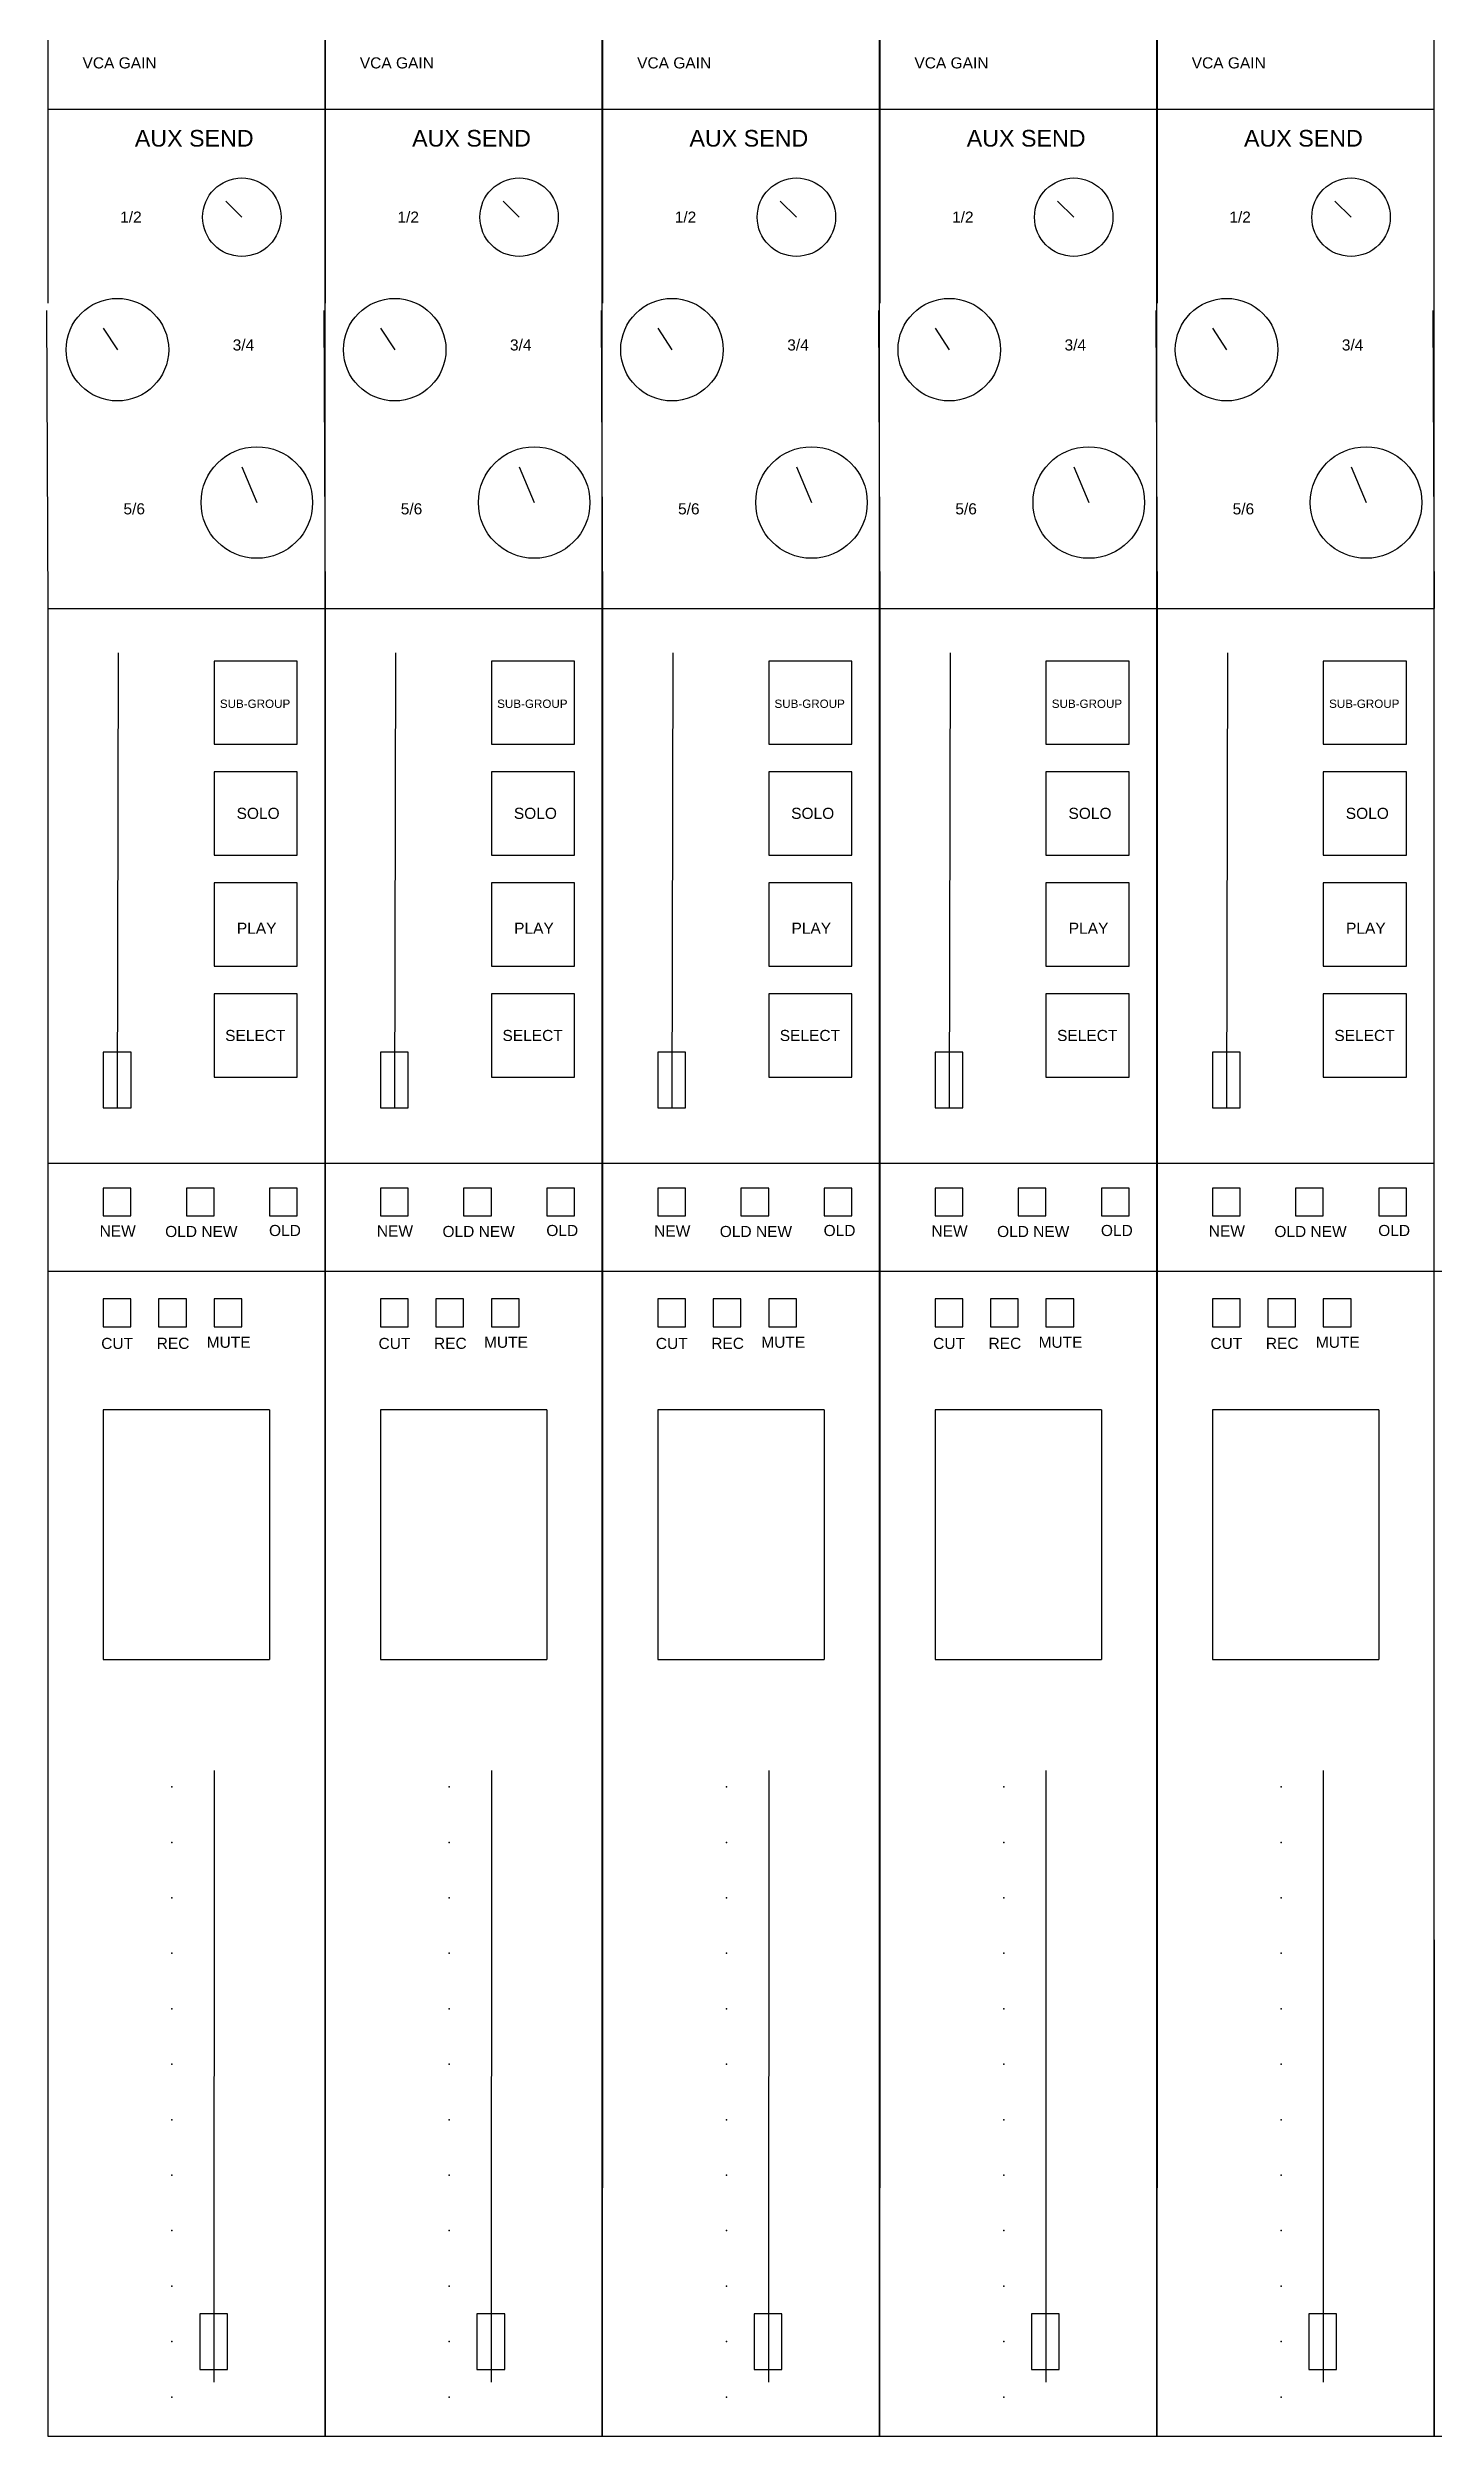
# Model space of a CAD drawing. Header units: inches. Extents: x -1200 to 6108, y -1200 to 2900.
# Drawn here: x -800 to -300, y -1100 to -239 of the extents above; entities that cross this region are included whole.
import ezdxf

# ---------------------------------------------------------------- set-up
doc = ezdxf.new("R2010")
doc.units = ezdxf.units.IN
doc.header["$MEASUREMENT"] = 0
doc.layers.get('0').update_dxf_attribs({"lineweight": 25, "true_color": 0xffffff})
doc.styles.add('textstyle1076', font='')
doc.styles.add('textstyle1077', font='')
doc.styles.add('textstyle1078', font='')
doc.styles.add('textstyle1079', font='')
doc.styles.add('textstyle1080', font='')
doc.styles.add('textstyle1092', font='')
doc.styles.add('textstyle1093', font='')
doc.styles.add('textstyle1094', font='')
doc.styles.add('textstyle1095', font='')
doc.styles.add('textstyle1096', font='')
doc.styles.add('textstyle1106', font='')
doc.styles.add('textstyle1107', font='')
doc.styles.add('textstyle1108', font='')
doc.styles.add('textstyle1109', font='')
doc.styles.add('textstyle1110', font='')
doc.styles.add('textstyle481', font='')
doc.styles.add('textstyle482', font='')
doc.styles.add('textstyle483', font='')
doc.styles.add('textstyle484', font='')
doc.styles.add('textstyle485', font='')
doc.styles.add('textstyle543', font='')
doc.styles.add('textstyle544', font='')
doc.styles.add('textstyle545', font='')
doc.styles.add('textstyle546', font='')
doc.styles.add('textstyle547', font='')
doc.styles.add('textstyle561', font='')
doc.styles.add('textstyle562', font='')
doc.styles.add('textstyle563', font='')
doc.styles.add('textstyle564', font='')
doc.styles.add('textstyle565', font='')
doc.styles.add('textstyle575', font='')
doc.styles.add('textstyle576', font='')
doc.styles.add('textstyle577', font='')
doc.styles.add('textstyle578', font='')
doc.styles.add('textstyle579', font='')
doc.styles.add('textstyle593', font='')
doc.styles.add('textstyle594', font='')
doc.styles.add('textstyle595', font='')
doc.styles.add('textstyle596', font='')
doc.styles.add('textstyle597', font='')
doc.styles.add('textstyle613', font='')
doc.styles.add('textstyle614', font='')
doc.styles.add('textstyle615', font='')
doc.styles.add('textstyle616', font='')
doc.styles.add('textstyle617', font='')
doc.styles.add('textstyle629', font='')
doc.styles.add('textstyle630', font='')
doc.styles.add('textstyle631', font='')
doc.styles.add('textstyle632', font='')
doc.styles.add('textstyle633', font='')
doc.styles.add('textstyle651', font='')
doc.styles.add('textstyle652', font='')
doc.styles.add('textstyle653', font='')
doc.styles.add('textstyle654', font='')
doc.styles.add('textstyle655', font='')
doc.styles.add('textstyle659', font='')
doc.styles.add('textstyle660', font='')
doc.styles.add('textstyle661', font='')
doc.styles.add('textstyle662', font='')
doc.styles.add('textstyle663', font='')
doc.styles.add('textstyle675', font='')
doc.styles.add('textstyle676', font='')
doc.styles.add('textstyle677', font='')
doc.styles.add('textstyle678', font='')
doc.styles.add('textstyle679', font='')
doc.styles.add('textstyle691', font='')
doc.styles.add('textstyle692', font='')
doc.styles.add('textstyle693', font='')
doc.styles.add('textstyle694', font='')
doc.styles.add('textstyle695', font='')
doc.styles.add('textstyle709', font='')
doc.styles.add('textstyle710', font='')
doc.styles.add('textstyle711', font='')
doc.styles.add('textstyle712', font='')
doc.styles.add('textstyle713', font='')
doc.styles.get('textstyle1076').set_extended_font_data('Liberation Sans')
doc.styles.get('textstyle1077').set_extended_font_data('Liberation Sans')
doc.styles.get('textstyle1078').set_extended_font_data('Liberation Sans')
doc.styles.get('textstyle1079').set_extended_font_data('Liberation Sans')
doc.styles.get('textstyle1080').set_extended_font_data('Liberation Sans')
doc.styles.get('textstyle1092').set_extended_font_data('Liberation Sans')
doc.styles.get('textstyle1093').set_extended_font_data('Liberation Sans')
doc.styles.get('textstyle1094').set_extended_font_data('Liberation Sans')
doc.styles.get('textstyle1095').set_extended_font_data('Liberation Sans')
doc.styles.get('textstyle1096').set_extended_font_data('Liberation Sans')
doc.styles.get('textstyle1106').set_extended_font_data('Liberation Sans')
doc.styles.get('textstyle1107').set_extended_font_data('Liberation Sans')
doc.styles.get('textstyle1108').set_extended_font_data('Liberation Sans')
doc.styles.get('textstyle1109').set_extended_font_data('Liberation Sans')
doc.styles.get('textstyle1110').set_extended_font_data('Liberation Sans')
doc.styles.get('textstyle481').set_extended_font_data('Liberation Sans')
doc.styles.get('textstyle482').set_extended_font_data('Liberation Sans')
doc.styles.get('textstyle483').set_extended_font_data('Liberation Sans')
doc.styles.get('textstyle484').set_extended_font_data('Liberation Sans')
doc.styles.get('textstyle485').set_extended_font_data('Liberation Sans')
doc.styles.get('textstyle543').set_extended_font_data('Liberation Sans')
doc.styles.get('textstyle544').set_extended_font_data('Liberation Sans')
doc.styles.get('textstyle545').set_extended_font_data('Liberation Sans')
doc.styles.get('textstyle546').set_extended_font_data('Liberation Sans')
doc.styles.get('textstyle547').set_extended_font_data('Liberation Sans')
doc.styles.get('textstyle561').set_extended_font_data('Liberation Sans')
doc.styles.get('textstyle562').set_extended_font_data('Liberation Sans')
doc.styles.get('textstyle563').set_extended_font_data('Liberation Sans')
doc.styles.get('textstyle564').set_extended_font_data('Liberation Sans')
doc.styles.get('textstyle565').set_extended_font_data('Liberation Sans')
doc.styles.get('textstyle575').set_extended_font_data('Liberation Sans')
doc.styles.get('textstyle576').set_extended_font_data('Liberation Sans')
doc.styles.get('textstyle577').set_extended_font_data('Liberation Sans')
doc.styles.get('textstyle578').set_extended_font_data('Liberation Sans')
doc.styles.get('textstyle579').set_extended_font_data('Liberation Sans')
doc.styles.get('textstyle593').set_extended_font_data('Liberation Sans')
doc.styles.get('textstyle594').set_extended_font_data('Liberation Sans')
doc.styles.get('textstyle595').set_extended_font_data('Liberation Sans')
doc.styles.get('textstyle596').set_extended_font_data('Liberation Sans')
doc.styles.get('textstyle597').set_extended_font_data('Liberation Sans')
doc.styles.get('textstyle613').set_extended_font_data('Liberation Sans')
doc.styles.get('textstyle614').set_extended_font_data('Liberation Sans')
doc.styles.get('textstyle615').set_extended_font_data('Liberation Sans')
doc.styles.get('textstyle616').set_extended_font_data('Liberation Sans')
doc.styles.get('textstyle617').set_extended_font_data('Liberation Sans')
doc.styles.get('textstyle629').set_extended_font_data('Liberation Sans')
doc.styles.get('textstyle630').set_extended_font_data('Liberation Sans')
doc.styles.get('textstyle631').set_extended_font_data('Liberation Sans')
doc.styles.get('textstyle632').set_extended_font_data('Liberation Sans')
doc.styles.get('textstyle633').set_extended_font_data('Liberation Sans')
doc.styles.get('textstyle651').set_extended_font_data('Liberation Sans')
doc.styles.get('textstyle652').set_extended_font_data('Liberation Sans')
doc.styles.get('textstyle653').set_extended_font_data('Liberation Sans')
doc.styles.get('textstyle654').set_extended_font_data('Liberation Sans')
doc.styles.get('textstyle655').set_extended_font_data('Liberation Sans')
doc.styles.get('textstyle659').set_extended_font_data('Liberation Sans')
doc.styles.get('textstyle660').set_extended_font_data('Liberation Sans')
doc.styles.get('textstyle661').set_extended_font_data('Liberation Sans')
doc.styles.get('textstyle662').set_extended_font_data('Liberation Sans')
doc.styles.get('textstyle663').set_extended_font_data('Liberation Sans')
doc.styles.get('textstyle675').set_extended_font_data('Liberation Sans')
doc.styles.get('textstyle676').set_extended_font_data('Liberation Sans')
doc.styles.get('textstyle677').set_extended_font_data('Liberation Sans')
doc.styles.get('textstyle678').set_extended_font_data('Liberation Sans')
doc.styles.get('textstyle679').set_extended_font_data('Liberation Sans')
doc.styles.get('textstyle691').set_extended_font_data('Liberation Sans')
doc.styles.get('textstyle692').set_extended_font_data('Liberation Sans')
doc.styles.get('textstyle693').set_extended_font_data('Liberation Sans')
doc.styles.get('textstyle694').set_extended_font_data('Liberation Sans')
doc.styles.get('textstyle695').set_extended_font_data('Liberation Sans')
doc.styles.get('textstyle709').set_extended_font_data('Liberation Sans')
doc.styles.get('textstyle710').set_extended_font_data('Liberation Sans')
doc.styles.get('textstyle711').set_extended_font_data('Liberation Sans')
doc.styles.get('textstyle712').set_extended_font_data('Liberation Sans')
doc.styles.get('textstyle713').set_extended_font_data('Liberation Sans')

# ---------------------------------------------------------------- blocks, each defined once
blk = doc.blocks.new('Channelstripmodel')
for p, q in [((500.22, -1400), (500.22, 1200)), ((600.22, -1400), (600.22, 1200)), ((700.22, -1400), (700.22, 1200)), ((800.22, -1400), (800.22, 1200)), ((900.22, -1400), (900.22, 1200)), ((400.26, -451.03), (400.26, -561.03)), ((500.26, -451.03), (500.26, -561.03)), ((600.26, -451.03), (600.26, -561.03)), ((700.26, -451.03), (700.26, -561.03)), ((800.26, -451.03), (800.26, -561.03)), ((400.26, -561.03), (450.26, -561.03)), ((400.26, -561.03), (400.26, -631.03)), ((450.26, -561.03), (500.22, -561.03)), ((500.26, -561.03), (550.26, -561.03)), ((500.26, -561.03), (500.26, -631.03)), ((550.26, -561.03), (600.22, -561.03)), ((600.26, -561.03), (650.26, -561.03)), ((600.26, -561.03), (600.26, -631.03)), ((650.26, -561.03), (700.22, -561.03)), ((700.26, -561.03), (750.26, -561.03)), ((700.26, -561.03), (700.26, -631.03)), ((750.26, -561.03), (800.22, -561.03)), ((800.26, -561.03), (850.26, -561.03)), ((800.26, -561.03), (800.26, -631.03)), ((850.26, -561.03), (900.22, -561.03)), ((464.41, -594.26), (470.22, -600)), ((564.41, -594.26), (570.22, -600)), ((664.41, -594.26), (670.22, -600)), ((764.41, -594.26), (770.22, -600)), ((864.41, -594.26), (870.22, -600)), ((399.78, -633.67), (400.26, -741.03)), ((499.78, -633.67), (500.26, -741.03)), ((599.78, -633.67), (600.26, -741.03)), ((699.78, -633.67), (700.26, -741.03)), ((799.78, -633.67), (800.26, -741.03)), ((899.78, -633.67), (900.26, -741.03)), ((420.22, -640), (425.35, -647.76)), ((520.22, -640), (525.35, -647.76)), ((620.22, -640), (625.35, -647.76)), ((720.22, -640), (725.35, -647.76)), ((820.22, -640), (825.35, -647.76)), ((470.22, -690), (475.65, -702.88)), ((570.22, -690), (575.65, -702.88)), ((670.22, -690), (675.65, -702.88)), ((770.22, -690), (775.65, -702.88)), ((870.22, -690), (875.65, -702.88)), ((400.26, -741.03), (450.26, -741.03)), ((400.26, -741.03), (400.26, -941.03)), ((450.26, -741.03), (500.22, -741.03)), ((500.26, -741.03), (550.26, -741.03)), ((500.26, -741.03), (500.26, -941.03)), ((550.26, -741.03), (600.22, -741.03)), ((600.26, -741.03), (650.26, -741.03)), ((600.26, -741.03), (600.26, -941.03)), ((650.26, -741.03), (700.22, -741.03)), ((700.26, -741.03), (750.26, -741.03)), ((700.26, -741.03), (700.26, -941.03)), ((750.26, -741.03), (800.22, -741.03)), ((800.26, -741.03), (850.26, -741.03)), ((800.26, -741.03), (800.26, -941.03)), ((850.26, -741.03), (900.22, -741.03)), ((425.62, -757.03), (425.29, -921.09)), ((525.62, -757.03), (525.29, -921.09)), ((625.62, -757.03), (625.29, -921.09)), ((725.62, -757.03), (725.29, -921.09)), ((825.62, -757.03), (825.29, -921.09)), ((490.22, -760), (460.22, -760)), ((460.22, -760), (460.22, -790)), ((490.22, -790), (490.22, -760)), ((590.22, -760), (560.22, -760)), ((560.22, -760), (560.22, -790)), ((590.22, -790), (590.22, -760)), ((690.22, -760), (660.22, -760)), ((660.22, -760), (660.22, -790)), ((690.22, -790), (690.22, -760)), ((790.22, -760), (760.22, -760)), ((760.22, -760), (760.22, -790)), ((790.22, -790), (790.22, -760)), ((890.22, -760), (860.22, -760)), ((860.22, -760), (860.22, -790)), ((890.22, -790), (890.22, -760)), ((460.22, -790), (490.22, -790)), ((560.22, -790), (590.22, -790)), ((660.22, -790), (690.22, -790)), ((760.22, -790), (790.22, -790)), ((860.22, -790), (890.22, -790)), ((490.22, -800), (460.22, -800)), ((460.22, -800), (460.22, -830)), ((490.22, -830), (490.22, -800)), ((590.22, -800), (560.22, -800)), ((560.22, -800), (560.22, -830)), ((590.22, -830), (590.22, -800)), ((690.22, -800), (660.22, -800)), ((660.22, -800), (660.22, -830)), ((690.22, -830), (690.22, -800)), ((790.22, -800), (760.22, -800)), ((760.22, -800), (760.22, -830)), ((790.22, -830), (790.22, -800)), ((890.22, -800), (860.22, -800)), ((860.22, -800), (860.22, -830)), ((890.22, -830), (890.22, -800)), ((460.22, -830), (490.22, -830)), ((560.22, -830), (590.22, -830)), ((660.22, -830), (690.22, -830)), ((760.22, -830), (790.22, -830)), ((860.22, -830), (890.22, -830)), ((490.22, -840), (460.22, -840)), ((460.22, -840), (460.22, -870)), ((490.22, -870), (490.22, -840)), ((590.22, -840), (560.22, -840)), ((560.22, -840), (560.22, -870)), ((590.22, -870), (590.22, -840)), ((690.22, -840), (660.22, -840)), ((660.22, -840), (660.22, -870)), ((690.22, -870), (690.22, -840)), ((790.22, -840), (760.22, -840)), ((760.22, -840), (760.22, -870)), ((790.22, -870), (790.22, -840)), ((890.22, -840), (860.22, -840)), ((860.22, -840), (860.22, -870)), ((890.22, -870), (890.22, -840)), ((460.22, -870), (490.22, -870)), ((560.22, -870), (590.22, -870)), ((660.22, -870), (690.22, -870)), ((760.22, -870), (790.22, -870)), ((860.22, -870), (890.22, -870)), ((460.22, -880), (460.22, -910)), ((490.22, -880), (460.22, -880)), ((490.22, -910), (490.22, -880)), ((560.22, -880), (560.22, -910)), ((590.22, -880), (560.22, -880)), ((590.22, -910), (590.22, -880)), ((660.22, -880), (660.22, -910)), ((690.22, -880), (660.22, -880)), ((690.22, -910), (690.22, -880)), ((760.22, -880), (760.22, -910)), ((790.22, -880), (760.22, -880)), ((790.22, -910), (790.22, -880)), ((860.22, -880), (860.22, -910)), ((890.22, -880), (860.22, -880)), ((890.22, -910), (890.22, -880)), ((430.26, -901.03), (420.26, -901.03)), ((420.26, -901.03), (420.26, -911.03)), ((430.26, -921.03), (430.26, -901.03)), ((530.26, -901.03), (520.26, -901.03)), ((520.26, -901.03), (520.26, -911.03)), ((530.26, -921.03), (530.26, -901.03)), ((630.26, -901.03), (620.26, -901.03)), ((620.26, -901.03), (620.26, -911.03)), ((630.26, -921.03), (630.26, -901.03)), ((730.26, -901.03), (720.26, -901.03)), ((720.26, -901.03), (720.26, -911.03)), ((730.26, -921.03), (730.26, -901.03)), ((830.26, -901.03), (820.26, -901.03)), ((820.26, -901.03), (820.26, -911.03)), ((830.26, -921.03), (830.26, -901.03)), ((420.26, -911.03), (420.26, -921.03)), ((460.22, -910), (490.22, -910)), ((520.26, -911.03), (520.26, -921.03)), ((560.22, -910), (590.22, -910)), ((620.26, -911.03), (620.26, -921.03)), ((660.22, -910), (690.22, -910)), ((720.26, -911.03), (720.26, -921.03)), ((760.22, -910), (790.22, -910)), ((820.26, -911.03), (820.26, -921.03)), ((860.22, -910), (890.22, -910)), ((420.26, -921.03), (430.26, -921.03)), ((520.26, -921.03), (530.26, -921.03)), ((620.26, -921.03), (630.26, -921.03)), ((720.26, -921.03), (730.26, -921.03)), ((820.26, -921.03), (830.26, -921.03)), ((400.26, -941.03), (450.26, -941.03)), ((400.26, -941.03), (400.26, -1221.03)), ((450.26, -941.03), (450.26, -941.03)), ((450.26, -941.03), (500.22, -941.03)), ((500.26, -941.03), (550.26, -941.03)), ((500.26, -941.03), (500.26, -1221.03)), ((550.26, -941.03), (550.26, -941.03)), ((550.26, -941.03), (600.22, -941.03)), ((600.26, -941.03), (650.26, -941.03)), ((600.26, -941.03), (600.26, -1221.03)), ((650.26, -941.03), (650.26, -941.03)), ((650.26, -941.03), (700.22, -941.03)), ((700.26, -941.03), (750.26, -941.03)), ((700.26, -941.03), (700.26, -1221.03)), ((750.26, -941.03), (750.26, -941.03)), ((750.26, -941.03), (800.22, -941.03)), ((800.26, -941.03), (850.26, -941.03)), ((800.26, -941.03), (800.26, -1221.03)), ((850.26, -941.03), (850.26, -941.03)), ((850.26, -941.03), (900.22, -941.03)), ((420.22, -950), (420.22, -960)), ((430.22, -950), (420.22, -950)), ((430.22, -960), (430.22, -950)), ((450.22, -950), (450.22, -960)), ((460.22, -950), (450.22, -950)), ((460.22, -960), (460.22, -950)), ((480.22, -950), (480.22, -960)), ((490.22, -950), (480.22, -950)), ((490.22, -960), (490.22, -950)), ((520.22, -950), (520.22, -960)), ((530.22, -950), (520.22, -950)), ((530.22, -960), (530.22, -950)), ((550.22, -950), (550.22, -960)), ((560.22, -950), (550.22, -950)), ((560.22, -960), (560.22, -950)), ((580.22, -950), (580.22, -960)), ((590.22, -950), (580.22, -950)), ((590.22, -960), (590.22, -950)), ((620.22, -950), (620.22, -960)), ((630.22, -950), (620.22, -950)), ((630.22, -960), (630.22, -950)), ((650.22, -950), (650.22, -960)), ((660.22, -950), (650.22, -950)), ((660.22, -960), (660.22, -950)), ((680.22, -950), (680.22, -960)), ((690.22, -950), (680.22, -950)), ((690.22, -960), (690.22, -950)), ((720.22, -950), (720.22, -960)), ((730.22, -950), (720.22, -950)), ((730.22, -960), (730.22, -950)), ((750.22, -950), (750.22, -960)), ((760.22, -950), (750.22, -950)), ((760.22, -960), (760.22, -950)), ((780.22, -950), (780.22, -960)), ((790.22, -950), (780.22, -950)), ((790.22, -960), (790.22, -950)), ((820.22, -950), (820.22, -960)), ((830.22, -950), (820.22, -950)), ((830.22, -960), (830.22, -950)), ((850.22, -950), (850.22, -960)), ((860.22, -950), (850.22, -950)), ((860.22, -960), (860.22, -950)), ((880.22, -950), (880.22, -960)), ((890.22, -950), (880.22, -950)), ((890.22, -960), (890.22, -950)), ((420.22, -960), (430.22, -960)), ((450.22, -960), (460.22, -960)), ((480.22, -960), (490.22, -960)), ((520.22, -960), (530.22, -960)), ((550.22, -960), (560.22, -960)), ((580.22, -960), (590.22, -960)), ((620.22, -960), (630.22, -960)), ((650.22, -960), (660.22, -960)), ((680.22, -960), (690.22, -960)), ((720.22, -960), (730.22, -960)), ((750.22, -960), (760.22, -960)), ((780.22, -960), (790.22, -960)), ((820.22, -960), (830.22, -960)), ((850.22, -960), (860.22, -960)), ((880.22, -960), (890.22, -960)), ((400.22, -980), (500.22, -980)), ((500.22, -980), (600.22, -980)), ((600.22, -980), (700.22, -980)), ((700.22, -980), (800.22, -980)), ((800.22, -980), (900.22, -980)), ((900.22, -980), (1000.22, -980)), ((420.22, -990), (420.22, -1000)), ((430.22, -990), (420.22, -990)), ((430.22, -1000), (430.22, -990)), ((440.22, -990), (440.22, -1000)), ((450.22, -990), (440.22, -990)), ((450.22, -1000), (450.22, -990)), ((460.22, -990), (460.22, -1000)), ((470.22, -990), (460.22, -990)), ((470.22, -1000), (470.22, -990)), ((520.22, -990), (520.22, -1000)), ((530.22, -990), (520.22, -990)), ((530.22, -1000), (530.22, -990)), ((540.22, -990), (540.22, -1000)), ((550.22, -990), (540.22, -990)), ((550.22, -1000), (550.22, -990)), ((560.22, -990), (560.22, -1000)), ((570.22, -990), (560.22, -990)), ((570.22, -1000), (570.22, -990)), ((620.22, -990), (620.22, -1000)), ((630.22, -990), (620.22, -990)), ((630.22, -1000), (630.22, -990)), ((640.22, -990), (640.22, -1000)), ((650.22, -990), (640.22, -990)), ((650.22, -1000), (650.22, -990)), ((660.22, -990), (660.22, -1000)), ((670.22, -990), (660.22, -990)), ((670.22, -1000), (670.22, -990)), ((720.22, -990), (720.22, -1000)), ((730.22, -990), (720.22, -990)), ((730.22, -1000), (730.22, -990)), ((740.22, -990), (740.22, -1000)), ((750.22, -990), (740.22, -990)), ((750.22, -1000), (750.22, -990)), ((760.22, -990), (760.22, -1000)), ((770.22, -990), (760.22, -990)), ((770.22, -1000), (770.22, -990)), ((820.22, -990), (820.22, -1000)), ((830.22, -990), (820.22, -990)), ((830.22, -1000), (830.22, -990)), ((840.22, -990), (840.22, -1000)), ((850.22, -990), (840.22, -990)), ((850.22, -1000), (850.22, -990)), ((860.22, -990), (860.22, -1000)), ((870.22, -990), (860.22, -990)), ((870.22, -1000), (870.22, -990)), ((420.22, -1000), (430.22, -1000)), ((440.22, -1000), (450.22, -1000)), ((460.22, -1000), (470.22, -1000)), ((520.22, -1000), (530.22, -1000)), ((540.22, -1000), (550.22, -1000)), ((560.22, -1000), (570.22, -1000)), ((620.22, -1000), (630.22, -1000)), ((640.22, -1000), (650.22, -1000)), ((660.22, -1000), (670.22, -1000)), ((720.22, -1000), (730.22, -1000)), ((740.22, -1000), (750.22, -1000)), ((760.22, -1000), (770.22, -1000)), ((820.22, -1000), (830.22, -1000)), ((840.22, -1000), (850.22, -1000)), ((860.22, -1000), (870.22, -1000)), ((480.22, -1030), (420.22, -1030)), ((420.22, -1030), (420.22, -1120)), ((480.22, -1030), (480.22, -1120)), ((580.22, -1030), (520.22, -1030)), ((520.22, -1030), (520.22, -1120)), ((580.22, -1030), (580.22, -1120)), ((680.22, -1030), (620.22, -1030)), ((620.22, -1030), (620.22, -1120)), ((680.22, -1030), (680.22, -1120)), ((780.22, -1030), (720.22, -1030)), ((720.22, -1030), (720.22, -1120)), ((780.22, -1030), (780.22, -1120)), ((880.22, -1030), (820.22, -1030)), ((820.22, -1030), (820.22, -1120)), ((880.22, -1030), (880.22, -1120)), ((420.22, -1120), (480.22, -1120)), ((520.22, -1120), (580.22, -1120)), ((620.22, -1120), (680.22, -1120)), ((720.22, -1120), (780.22, -1120)), ((820.22, -1120), (880.22, -1120)), ((460.22, -1160), (460.15, -1380.48)), ((560.22, -1160), (560.15, -1380.48)), ((660.22, -1160), (660.15, -1380.48)), ((760.22, -1160), (760.15, -1380.48)), ((860.22, -1160), (860.15, -1380.48)), ((400.26, -1221.03), (400.22, -1400)), ((500.26, -1221.03), (500.22, -1400)), ((600.26, -1221.03), (600.22, -1400)), ((700.26, -1221.03), (700.22, -1400)), ((800.26, -1221.03), (800.22, -1400)), ((900.26, -1221.03), (900.22, -1400)), ((455.02, -1355.89), (455.02, -1375.89)), ((465.02, -1355.89), (455.02, -1355.89)), ((465.02, -1375.89), (465.02, -1355.89)), ((555.02, -1355.89), (555.02, -1375.89)), ((565.02, -1355.89), (555.02, -1355.89)), ((565.02, -1375.89), (565.02, -1355.89)), ((655.02, -1355.89), (655.02, -1375.89)), ((665.02, -1355.89), (655.02, -1355.89)), ((665.02, -1375.89), (665.02, -1355.89)), ((755.02, -1355.89), (755.02, -1375.89)), ((765.02, -1355.89), (755.02, -1355.89)), ((765.02, -1375.89), (765.02, -1355.89)), ((855.02, -1355.89), (855.02, -1375.89)), ((865.02, -1355.89), (855.02, -1355.89)), ((865.02, -1375.89), (865.02, -1355.89)), ((455.02, -1375.89), (465.02, -1375.89)), ((555.02, -1375.89), (565.02, -1375.89)), ((655.02, -1375.89), (665.02, -1375.89)), ((755.02, -1375.89), (765.02, -1375.89)), ((855.02, -1375.89), (865.02, -1375.89)), ((400.22, -1400), (500.22, -1400)), ((500.22, -1400), (600.22, -1400)), ((600.22, -1400), (700.22, -1400)), ((700.22, -1400), (800.22, -1400)), ((800.22, -1400), (900.22, -1400)), ((900.22, -1400), (1000.22, -1400))]:
    blk.add_line(p, q)
for centre, radius in [((470.22, -600), 14.14), ((570.22, -600), 14.14), ((670.22, -600), 14.14), ((770.22, -600), 14.14), ((870.22, -600), 14.14), ((425.35, -647.76), 18.49), ((525.35, -647.76), 18.49), ((625.35, -647.76), 18.49), ((725.35, -647.76), 18.49), ((825.35, -647.76), 18.49), ((475.65, -702.88), 20.1), ((575.65, -702.88), 20.1), ((675.65, -702.88), 20.1), ((775.65, -702.88), 20.1), ((875.65, -702.88), 20.1)]:
    blk.add_circle(centre, radius)
for p in [(445.02, -1165.89), (545.02, -1165.89), (645.02, -1165.89), (745.02, -1165.89), (845.02, -1165.89), (445.02, -1185.89), (545.02, -1185.89), (645.02, -1185.89), (745.02, -1185.89), (845.02, -1185.89), (445.02, -1205.89), (545.02, -1205.89), (645.02, -1205.89), (745.02, -1205.89), (845.02, -1205.89), (445.02, -1225.89), (545.02, -1225.89), (645.02, -1225.89), (745.02, -1225.89), (845.02, -1225.89), (445.02, -1245.89), (545.02, -1245.89), (645.02, -1245.89), (745.02, -1245.89), (845.02, -1245.89), (445.02, -1265.89), (545.02, -1265.89), (645.02, -1265.89), (745.02, -1265.89), (845.02, -1265.89), (445.02, -1285.89), (545.02, -1285.89), (645.02, -1285.89), (745.02, -1285.89), (845.02, -1285.89), (445.02, -1305.89), (545.02, -1305.89), (645.02, -1305.89), (745.02, -1305.89), (845.02, -1305.89), (445.02, -1325.89), (545.02, -1325.89), (645.02, -1325.89), (745.02, -1325.89), (845.02, -1325.89), (445.02, -1345.89), (545.02, -1345.89), (645.02, -1345.89), (745.02, -1345.89), (845.02, -1345.89), (445.02, -1365.89), (545.02, -1365.89), (645.02, -1365.89), (745.02, -1365.89), (845.02, -1365.89), (445.02, -1385.89), (545.02, -1385.89), (645.02, -1385.89), (745.02, -1385.89), (845.02, -1385.89)]:
    blk.add_point(p)
at = {"char_height": 1}
for s, insert, attachment_point, style in [('\\C7;\\H4;VCA GAIN', (412.78, -542.37), 1, 'textstyle481'), ('\\C7;\\H4;VCA GAIN', (512.78, -542.37), 1, 'textstyle482'), ('\\C7;\\H4;VCA GAIN', (612.78, -542.37), 1, 'textstyle483'), ('\\C7;\\H4;VCA GAIN', (712.78, -542.37), 1, 'textstyle484'), ('\\C7;\\H4;VCA GAIN', (812.78, -542.37), 1, 'textstyle485'), ('\\C7;\\H6;AUX SEND', (453.06, -571.59), 5, 'textstyle543'), ('\\C7;\\H6;AUX SEND', (553.06, -571.59), 5, 'textstyle544'), ('\\C7;\\H6;AUX SEND', (653.06, -571.59), 5, 'textstyle545'), ('\\C7;\\H6;AUX SEND', (753.06, -571.59), 5, 'textstyle546'), ('\\C7;\\H6;AUX SEND', (853.06, -571.59), 5, 'textstyle547'), ('\\C7;\\H4;1/2', (430.22, -600), 5, 'textstyle575'), ('\\C7;\\H4;1/2', (530.22, -600), 5, 'textstyle576'), ('\\C7;\\H4;1/2', (630.22, -600), 5, 'textstyle577'), ('\\C7;\\H4;1/2', (730.22, -600), 5, 'textstyle578'), ('\\C7;\\H4;1/2', (830.22, -600), 5, 'textstyle579'), ('\\C7;\\H4;3/4', (470.8, -646.09), 5, 'textstyle561'), ('\\C7;\\H4;3/4', (570.8, -646.09), 5, 'textstyle562'), ('\\C7;\\H4;3/4', (670.8, -646.09), 5, 'textstyle563'), ('\\C7;\\H4;3/4', (770.8, -646.09), 5, 'textstyle564'), ('\\C7;\\H4;3/4', (870.8, -646.09), 5, 'textstyle565'), ('\\C7;\\H4;5/6', (431.42, -705.17), 5, 'textstyle593'), ('\\C7;\\H4;5/6', (531.42, -705.17), 5, 'textstyle594'), ('\\C7;\\H4;5/6', (631.42, -705.17), 5, 'textstyle595'), ('\\C7;\\H4;5/6', (731.42, -705.17), 5, 'textstyle596'), ('\\C7;\\H4;5/6', (831.42, -705.17), 5, 'textstyle597'), ('\\C2;\\H3;SUB-GROUP', (462.31, -773.91), 1, 'textstyle1076'), ('\\C2;\\H3;SUB-GROUP', (562.31, -773.91), 1, 'textstyle1077'), ('\\C2;\\H3;SUB-GROUP', (662.31, -773.91), 1, 'textstyle1078'), ('\\C2;\\H3;SUB-GROUP', (762.31, -773.91), 1, 'textstyle1079'), ('\\C2;\\H3;SUB-GROUP', (862.31, -773.91), 1, 'textstyle1080'), ('\\C6;\\H4;SOLO', (468.33, -812.92), 1, 'textstyle1092'), ('\\C6;\\H4;SOLO', (568.33, -812.92), 1, 'textstyle1093'), ('\\C6;\\H4;SOLO', (668.33, -812.92), 1, 'textstyle1094'), ('\\C6;\\H4;SOLO', (768.33, -812.92), 1, 'textstyle1095'), ('\\C6;\\H4;SOLO', (868.33, -812.92), 1, 'textstyle1096'), ('\\C7;\\H4;PLAY', (468.44, -854.33), 1, 'textstyle651'), ('\\C7;\\H4;PLAY', (568.44, -854.33), 1, 'textstyle652'), ('\\C7;\\H4;PLAY', (668.44, -854.33), 1, 'textstyle653'), ('\\C7;\\H4;PLAY', (768.44, -854.33), 1, 'textstyle654'), ('\\C7;\\H4;PLAY', (868.44, -854.33), 1, 'textstyle655'), ('\\C4;\\H4;SELECT', (464.22, -893), 1, 'textstyle1106'), ('\\C4;\\H4;SELECT', (564.22, -893), 1, 'textstyle1107'), ('\\C4;\\H4;SELECT', (664.22, -893), 1, 'textstyle1108'), ('\\C4;\\H4;SELECT', (764.22, -893), 1, 'textstyle1109'), ('\\C4;\\H4;SELECT', (864.22, -893), 1, 'textstyle1110'), ('\\C7;\\H4;NEW', (418.93, -963.49), 1, 'textstyle691'), ('\\C7;\\H4;OLD NEW', (442.58, -963.67), 1, 'textstyle675'), ('\\C7;\\H4;OLD', (480.03, -963.31), 1, 'textstyle659'), ('\\C7;\\H4;NEW', (518.93, -963.49), 1, 'textstyle692'), ('\\C7;\\H4;OLD NEW', (542.58, -963.67), 1, 'textstyle676'), ('\\C7;\\H4;OLD', (580.03, -963.31), 1, 'textstyle660'), ('\\C7;\\H4;NEW', (618.93, -963.49), 1, 'textstyle693'), ('\\C7;\\H4;OLD NEW', (642.58, -963.67), 1, 'textstyle677'), ('\\C7;\\H4;OLD', (680.03, -963.31), 1, 'textstyle661'), ('\\C7;\\H4;NEW', (718.93, -963.49), 1, 'textstyle694'), ('\\C7;\\H4;OLD NEW', (742.58, -963.67), 1, 'textstyle678'), ('\\C7;\\H4;OLD', (780.03, -963.31), 1, 'textstyle662'), ('\\C7;\\H4;NEW', (818.93, -963.49), 1, 'textstyle695'), ('\\C7;\\H4;OLD NEW', (842.58, -963.67), 1, 'textstyle679'), ('\\C7;\\H4;OLD', (880.03, -963.31), 1, 'textstyle663'), ('\\C7;\\H4;CUT', (419.52, -1004.03), 1, 'textstyle709'), ('\\C7;\\H4;REC', (439.51, -1003.98), 1, 'textstyle629'), ('\\C7;\\H4;MUTE', (457.55, -1003.6), 1, 'textstyle613'), ('\\C7;\\H4;CUT', (519.52, -1004.03), 1, 'textstyle710'), ('\\C7;\\H4;REC', (539.51, -1003.98), 1, 'textstyle630'), ('\\C7;\\H4;MUTE', (557.55, -1003.6), 1, 'textstyle614'), ('\\C7;\\H4;CUT', (619.52, -1004.03), 1, 'textstyle711'), ('\\C7;\\H4;REC', (639.51, -1003.98), 1, 'textstyle631'), ('\\C7;\\H4;MUTE', (657.55, -1003.6), 1, 'textstyle615'), ('\\C7;\\H4;CUT', (719.52, -1004.03), 1, 'textstyle712'), ('\\C7;\\H4;REC', (739.51, -1003.98), 1, 'textstyle632'), ('\\C7;\\H4;MUTE', (757.55, -1003.6), 1, 'textstyle616'), ('\\C7;\\H4;CUT', (819.52, -1004.03), 1, 'textstyle713'), ('\\C7;\\H4;REC', (839.51, -1003.98), 1, 'textstyle633'), ('\\C7;\\H4;MUTE', (857.55, -1003.6), 1, 'textstyle617')]:
    blk.add_mtext(s, dxfattribs=dict(at, insert=insert, attachment_point=attachment_point, style=style))

msp = doc.modelspace()

# ---------------------------------------------------------------- block references
msp.add_blockref('Channelstripmodel', (-1200, 300))

doc.saveas('drawing.dxf')
